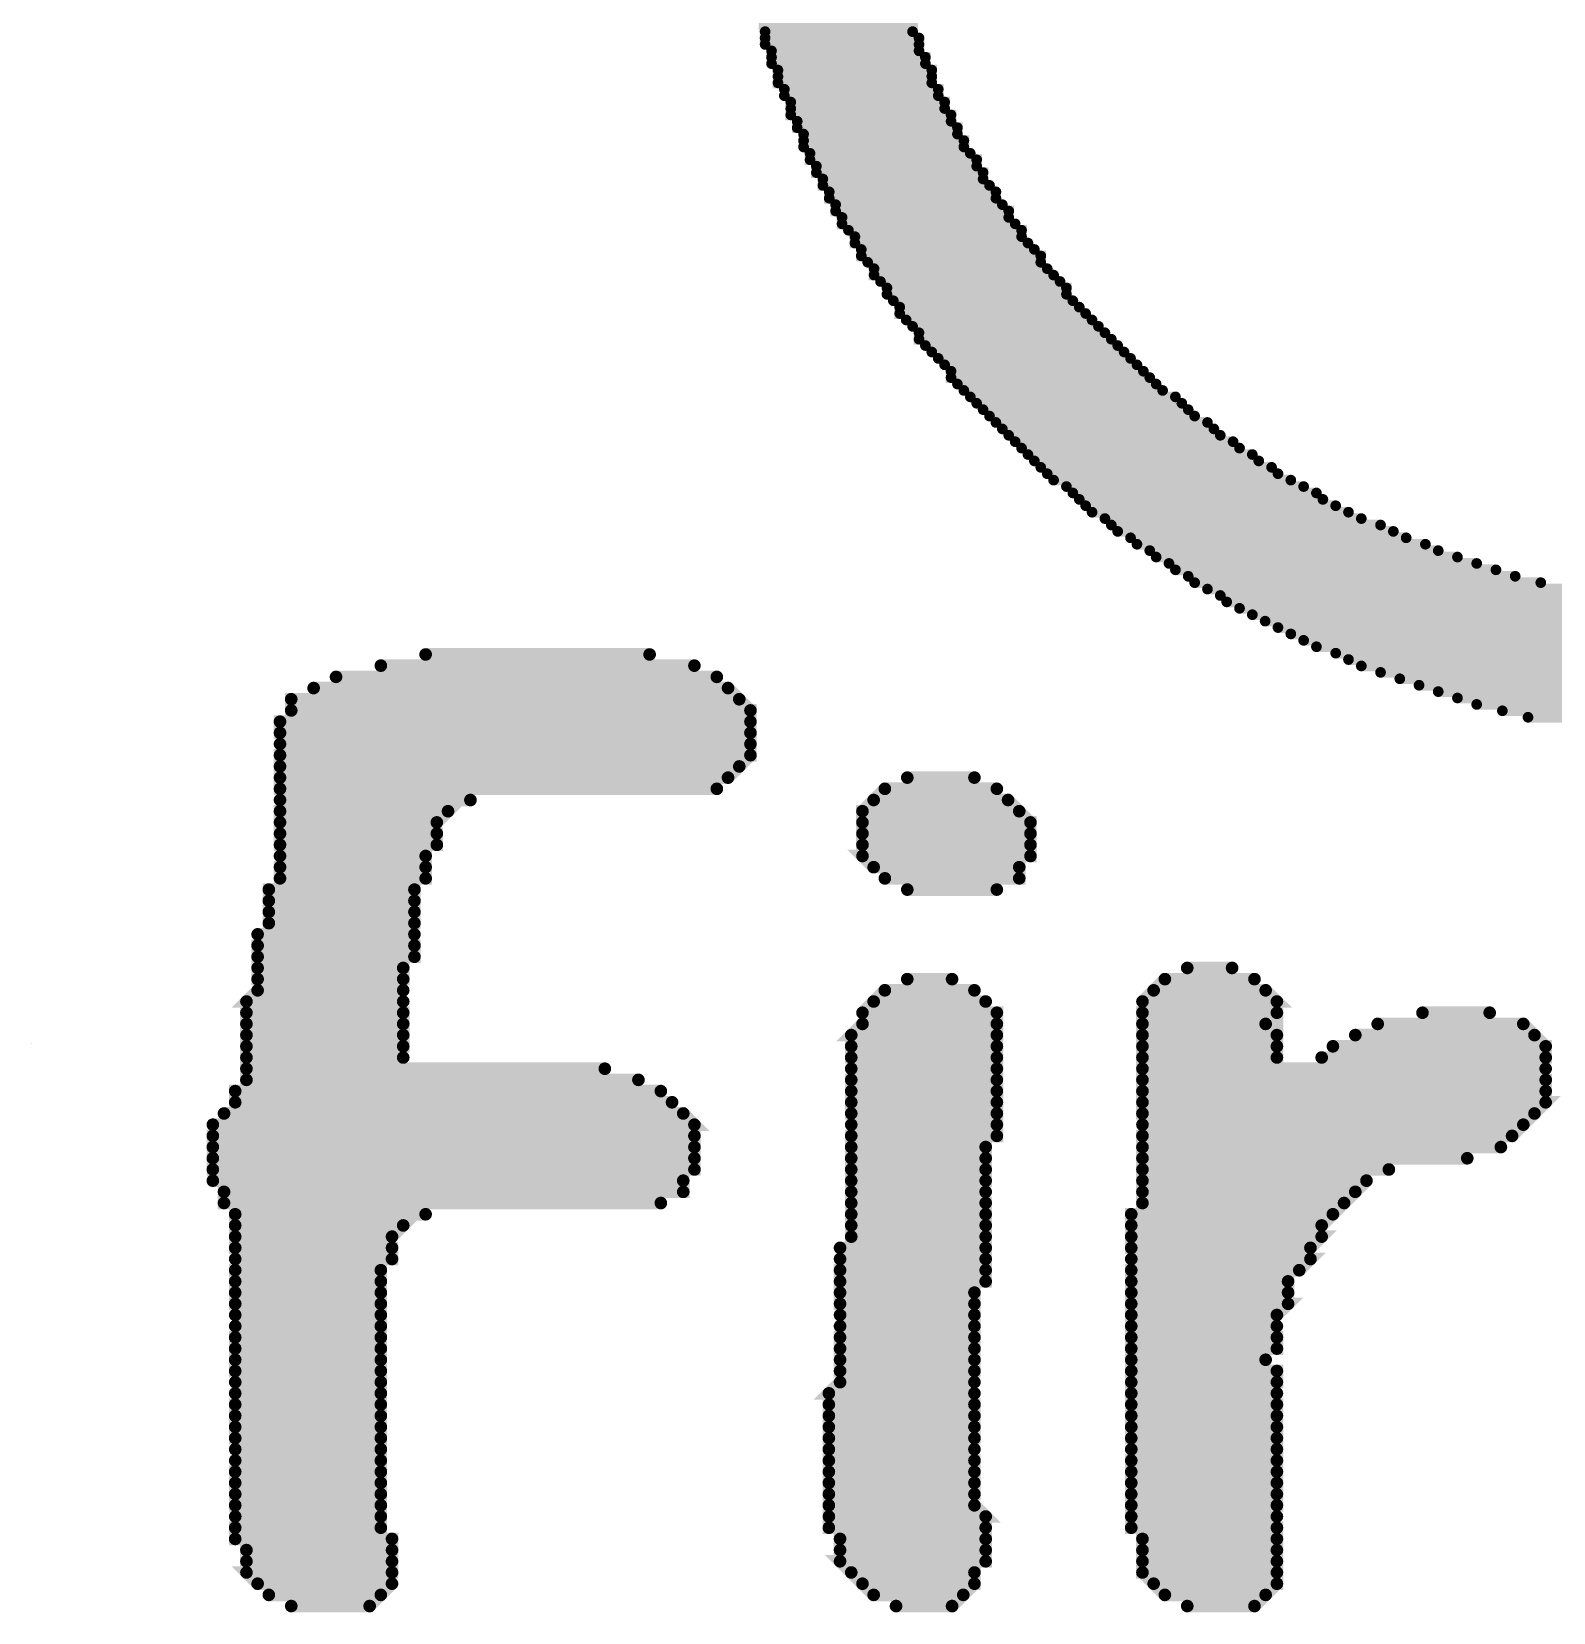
# Model space of a CAD drawing. Extents: x -3 to 111, y -1 to 54.
# Drawn here: x 74.429 to 78.047, y 8.837 to 12.597 of the extents above; entities that cross this region are included whole.
import ezdxf

# ---------------------------------------------------------------- set-up
doc = ezdxf.new("R2010")
doc.units = 0
for name, color, linetype in [('PART_TOP_2DLINE_126', 254, 'CONTINUOUS'), ('TAG_00', 254, 'CONTINUOUS'), ('TAG_01', 254, 'CONTINUOUS')]:
    doc.layers.add(name, color=color, linetype=linetype)

# ---------------------------------------------------------------- blocks, each defined once
blk = doc.blocks.new('SMOOTH_0$0254')
at = {"const_width": 0.0127}
blk.add_lwpolyline([(-0.00635, 0, 1), (0.00635, 0, 1)], format="xyb", close=True, dxfattribs=at)
blk = doc.blocks.new('SMOOTH_0$03')
at = {"const_width": 0.015}
blk.add_lwpolyline([(-0.0075, 0, 1), (0.0075, 0, 1)], format="xyb", close=True, dxfattribs=at)
blk = doc.blocks.new('PART_BODY_TOP_176')
at = {"layer": 'PART_TOP_2DLINE_126'}
for points, const_width in [([(1.7286, 2.4225), (2.0943, 2.4225), (2.0943, 2.4072), (1.7438, 2.4072), (1.7438, 2.392), (2.1096, 2.392)], 0.0254), ([(1.7438, 2.3767), (2.1096, 2.3767), (2.1096, 2.3615), (1.759, 2.3615), (1.759, 2.3463), (2.1248, 2.3463), (2.1248, 2.331), (1.759, 2.331)], 0.0254), ([(1.7743, 2.3158), (2.14, 2.3158), (2.14, 2.3005), (1.7743, 2.3005), (1.7743, 2.2853), (2.14, 2.2853)], 0.0254), ([(1.7895, 2.2701), (2.1553, 2.2701), (2.1553, 2.2548), (1.7895, 2.2548)], 0.0254), ([(1.8048, 2.2396), (2.1705, 2.2396), (2.1705, 2.2243), (1.8048, 2.2243), (1.8048, 2.2091), (2.1858, 2.2091), (2.1858, 2.1939), (1.82, 2.1939), (1.82, 2.1786), (2.201, 2.1786), (2.201, 2.1634), (1.8352, 2.1634), (1.8352, 2.1481), (2.2162, 2.1481), (2.2162, 2.1329), (1.8352, 2.1329)], 0.0254), ([(2.2315, 2.1177), (1.8505, 2.1177), (1.8505, 2.1024), (2.2467, 2.1024), (2.2467, 2.0872), (1.8657, 2.0872), (1.8657, 2.0719), (2.262, 2.0719), (2.262, 2.0567), (1.881, 2.0567), (1.881, 2.0415), (2.2772, 2.0415)], 0.0254), ([(2.2924, 2.0262), (1.8962, 2.0262), (1.8962, 2.011), (2.2924, 2.011)], 0.0254), ([(2.3077, 1.9957), (1.9114, 1.9957), (1.9114, 1.9805), (2.3229, 1.9805), (2.3229, 1.9653), (1.9267, 1.9653), (1.9267, 1.95), (2.3382, 1.95)], 0.0254), ([(1.9419, 1.9348), (2.3534, 1.9348), (2.3534, 1.9195), (1.9572, 1.9195), (1.9572, 1.9043), (2.3686, 1.9043)], 0.0254), ([(2.3839, 1.8891), (1.9724, 1.8891), (1.9724, 1.8738), (2.3991, 1.8738), (2.3991, 1.8586), (1.9876, 1.8586)], 0.0254), ([(2.4144, 1.8433), (2.0029, 1.8433), (2.0029, 1.8281), (2.4296, 1.8281)], 0.0254), ([(2.0181, 1.8129), (2.4448, 1.8129)], 0.0254), ([(2.0334, 1.7976), (2.4601, 1.7976), (2.4601, 1.7824), (2.0334, 1.7824)], 0.0254), ([(2.0486, 1.7671), (2.4753, 1.7671)], 0.0254), ([(2.4906, 1.7519), (2.0638, 1.7519), (2.0638, 1.7367), (2.5058, 1.7367)], 0.0254), ([(2.0791, 1.7214), (2.521, 1.7214)], 0.0254), ([(2.0943, 1.7062), (2.5363, 1.7062)], 0.0254), ([(2.5515, 1.6909), (2.1096, 1.6909), (2.1096, 1.6757), (2.5668, 1.6757)], 0.0254), ([(2.1248, 1.6605), (2.582, 1.6605)], 0.0254), ([(2.14, 1.6452), (2.5972, 1.6452)], 0.0254), ([(2.1553, 1.63), (2.6125, 1.63)], 0.0254), ([(2.1705, 1.6147), (2.6277, 1.6147)], 0.0254), ([(2.643, 1.5995), (2.1858, 1.5995), (2.1858, 1.5843), (2.6582, 1.5843)], 0.0254), ([(2.201, 1.569), (2.6734, 1.569)], 0.0254), ([(2.2162, 1.5538), (2.6887, 1.5538)], 0.0254), ([(2.2315, 1.5385), (2.7192, 1.5385)], 0.0254), ([(2.2467, 1.5233), (2.7344, 1.5233)], 0.0254), ([(2.262, 1.5081), (2.7496, 1.5081)], 0.0254), ([(2.2772, 1.4928), (2.7649, 1.4928)], 0.0254), ([(2.2924, 1.4776), (2.7954, 1.4776)], 0.0254), ([(2.3077, 1.4623), (2.8106, 1.4623)], 0.0254), ([(2.3229, 1.4471), (2.8258, 1.4471)], 0.0254), ([(2.3382, 1.4319), (2.8563, 1.4319)], 0.0254), ([(2.3534, 1.4166), (2.8716, 1.4166)], 0.0254), ([(2.3686, 1.4014), (2.902, 1.4014)], 0.0254), ([(2.3839, 1.3861), (2.9173, 1.3861)], 0.0254), ([(2.3991, 1.3709), (2.9478, 1.3709)], 0.0254), ([(2.4144, 1.3557), (2.963, 1.3557)], 0.0254), ([(2.4296, 1.3404), (2.9935, 1.3404)], 0.0254), ([(2.4601, 1.3252), (3.024, 1.3252)], 0.0254), ([(2.4753, 1.3099), (3.0544, 1.3099)], 0.0254), ([(2.4906, 1.2947), (3.0697, 1.2947)], 0.0254), ([(2.5058, 1.2795), (3.1002, 1.2795)], 0.0254), ([(2.521, 1.2642), (3.1306, 1.2642)], 0.0254), ([(2.5515, 1.249), (3.1611, 1.249)], 0.0254), ([(2.5668, 1.2337), (3.2068, 1.2337)], 0.0254), ([(2.582, 1.2185), (3.2373, 1.2185)], 0.0254), ([(2.6125, 1.2033), (3.2678, 1.2033)], 0.0254), ([(2.6277, 1.188), (3.3135, 1.188)], 0.0254), ([(2.6582, 1.1728), (3.344, 1.1728)], 0.0254), ([(2.6734, 1.1575), (3.3897, 1.1575)], 0.0254), ([(2.7039, 1.1423), (3.4354, 1.1423)], 0.0254), ([(2.7192, 1.1271), (3.4812, 1.1271)], 0.0254), ([(2.7496, 1.1118), (3.5269, 1.1118)], 0.0254), ([(2.7649, 1.0966), (3.5878, 1.0966)], 0.0254), ([(2.7954, 1.0813), (3.6488, 1.0813)], 0.0254), ([(2.8258, 1.0661), (3.7098, 1.0661)], 0.0254), ([(2.8411, 1.0509), (3.786, 1.0509)], 0.0254), ([(2.8716, 1.0356), (3.8774, 1.0356)], 0.0254), ([(2.902, 1.0204), (3.9841, 1.0204)], 0.0254), ([(2.9325, 1.0051), (4.1365, 1.0051)], 0.0254), ([(2.963, 0.9899), (5.4776, 0.9899)], 0.0254), ([(2.9935, 0.9747), (5.4319, 0.9747)], 0.0254), ([(0.9367, 0.9258), (1.4692, 0.9258)], 0.03), ([(3.024, 0.9594), (5.4014, 0.9594)], 0.0254), ([(3.0544, 0.9442), (5.3709, 0.9442)], 0.0254), ([(3.1002, 0.9289), (5.3404, 0.9289)], 0.0254), ([(0.8302, 0.8992), (1.5757, 0.8992)], 0.03), ([(3.1306, 0.9137), (5.2947, 0.9137)], 0.0254), ([(3.1611, 0.8985), (5.2642, 0.8985)], 0.0254), ([(0.7237, 0.8725), (1.629, 0.8725)], 0.03), ([(3.2068, 0.8832), (5.2185, 0.8832)], 0.0254), ([(3.2526, 0.868), (5.188, 0.868)], 0.0254), ([(3.2983, 0.8527), (5.1423, 0.8527)], 0.0254), ([(1.629, 0.6063), (0.5905, 0.6063), (0.5905, 0.6329), (1.6556, 0.6329), (1.6823, 0.6595), (0.5905, 0.6595), (0.5905, 0.6862), (1.7089, 0.6862), (1.7089, 0.7394), (0.5905, 0.7394), (0.5905, 0.766), (1.7089, 0.766), (1.7089, 0.7927), (0.6172, 0.7927), (0.6172, 0.8193), (1.6823, 0.8193), (1.6556, 0.8459), (0.6704, 0.8459)], 0.03), ([(3.344, 0.8375), (5.0966, 0.8375)], 0.0254), ([(3.3897, 0.8223), (5.0509, 0.8223)], 0.0254), ([(3.4354, 0.807), (4.9899, 0.807)], 0.0254), ([(3.4964, 0.7918), (4.929, 0.7918)], 0.0254), ([(3.5574, 0.7765), (4.868, 0.7765)], 0.0254), ([(0.5905, 0.7128), (1.7089, 0.7128)], 0.03), ([(2.0817, 0.6329), (2.2414, 0.6329)], 0.03), ([(2.0284, 0.3933), (2.3479, 0.3933), (2.3479, 0.4199), (2.0018, 0.4199), (1.9752, 0.4465), (2.3746, 0.4465), (2.3746, 0.4731), (1.9752, 0.4731), (1.9752, 0.4998), (2.3746, 0.4998), (2.3746, 0.5264), (1.9752, 0.5264), (1.9752, 0.553), (2.3479, 0.553), (2.3213, 0.5796), (2.0018, 0.5796), (2.0284, 0.6063), (2.2947, 0.6063)], 0.03), ([(0.5905, 0.5796), (1.0432, 0.5796)], 0.03), ([(0.9367, 0.4199), (0.5905, 0.4199), (0.5905, 0.3933), (0.9367, 0.3933), (0.9367, 0.4465), (0.5905, 0.4465)], 0.03), ([(2.0817, 0.3666), (2.2947, 0.3666)], 0.03), ([(0.5373, 0.2601), (0.9101, 0.2601)], 0.03), ([(2.7473, 0.1802), (2.8539, 0.1802)], 0.03), ([(2.0817, 0.1536), (2.1882, 0.1536)], 0.03), ([(2.6408, 0.1004), (2.9604, 0.1004), (2.9337, 0.127), (2.6675, 0.127), (2.6941, 0.1536), (2.9071, 0.1536)], 0.03), ([(0.8834, 0.1004), (0.5107, 0.1004), (0.5373, 0.127), (0.8834, 0.127)], 0.03), ([(2.2681, 0.1004), (2.0018, 0.1004), (2.0284, 0.127), (2.2414, 0.127)], 0.03), ([(1.9485, -0.0594), (2.2947, -0.0594), (2.2947, -0.0328), (1.9485, -0.0328), (1.9485, -0.0062), (2.2947, -0.0062), (2.2947, 0.0205), (1.9485, 0.0205), (1.9752, 0.0471), (2.2947, 0.0471), (2.2947, 0.0737), (1.9752, 0.0737)], 0.03), ([(3.5994, -0.0594), (2.6408, -0.0594), (2.6408, -0.0328), (2.9604, -0.0328), (2.9604, -0.0062), (2.6408, -0.0062), (2.6408, 0.0205), (2.9604, 0.0205), (2.9604, 0.0737), (2.6408, 0.0737), (2.6408, 0.0471), (2.9337, 0.0471)], 0.03), ([(3.3065, 0.0737), (3.4663, 0.0737)], 0.03), ([(3.1468, 0.0205), (3.5728, 0.0205), (3.5462, 0.0471), (3.2, 0.0471)], 0.03), ([(3.0669, -0.0328), (3.5994, -0.0328), (3.5994, -0.0062), (3.0935, -0.0062)], 0.03), ([(1.4426, -0.086), (0.5107, -0.086), (0.5107, -0.0328), (0.8834, -0.0328)], 0.03), ([(0.5107, -0.0594), (1.3627, -0.0594)], 0.03), ([(2.2681, -0.3523), (1.9485, -0.3523), (1.9485, -0.3257), (2.2681, -0.3257), (2.2681, -0.2991), (1.9485, -0.2991), (1.9485, -0.2724), (2.2681, -0.2724), (2.2681, -0.2458), (1.9485, -0.2458), (1.9485, -0.2192), (2.2947, -0.2192), (2.2947, -0.1659), (1.9485, -0.1659), (1.9485, -0.1127), (2.2947, -0.1127), (2.2947, -0.086), (1.9485, -0.086), (1.9485, -0.1393), (2.2947, -0.1393), (2.2947, -0.1926), (1.9485, -0.1926)], 0.03), ([(1.5225, -0.1393), (0.484, -0.1393), (0.484, -0.1127), (1.4959, -0.1127)], 0.03), ([(0.4308, -0.1926), (1.5757, -0.1926), (1.5491, -0.1659), (0.4574, -0.1659)], 0.03), ([(3.4929, -0.2458), (2.6408, -0.2458), (2.6408, -0.2192), (3.5195, -0.2192), (3.5462, -0.1926), (2.6408, -0.1926)], 0.03), ([(3.2266, -0.2991), (2.6408, -0.2991), (2.6408, -0.2724), (3.413, -0.2724)], 0.03), ([(1.4959, -0.3789), (0.4574, -0.3789), (0.4574, -0.3523), (1.5491, -0.3523), (1.5491, -0.3257), (0.4308, -0.3257)], 0.03), ([(3.1734, -0.3257), (2.6408, -0.3257), (2.6408, -0.3789), (3.1201, -0.3789), (3.1468, -0.3523), (2.6408, -0.3523)], 0.03), ([(0.484, -0.5121), (0.8568, -0.5121), (0.8568, -0.4855), (0.484, -0.4855), (0.484, -0.4588), (0.8568, -0.4588), (0.8834, -0.4322), (0.484, -0.4322), (0.484, -0.4056), (0.9367, -0.4056)], 0.03), ([(1.9219, -0.5121), (2.2681, -0.5121), (2.2681, -0.4855), (1.9219, -0.4855)], 0.03), ([(2.9604, -0.6718), (2.6142, -0.6718), (2.6142, -0.6452), (2.9604, -0.6452), (2.987, -0.6186), (2.6142, -0.6186), (2.6142, -0.592), (2.987, -0.592), (2.987, -0.5653), (2.6142, -0.5653), (2.6142, -0.5387), (3.0136, -0.5387), (3.0402, -0.5121), (2.6142, -0.5121)], 0.03), ([(0.484, -0.6718), (0.8302, -0.6718), (0.8302, -0.6452), (0.484, -0.6452)], 0.03), ([(1.9219, -0.6718), (2.2414, -0.6718), (2.2414, -0.6452), (1.9219, -0.6452)], 0.03), ([(2.9604, -0.8316), (2.6142, -0.8316), (2.6142, -0.805), (2.9604, -0.805), (2.9604, -0.7784), (2.6142, -0.7784), (2.6142, -0.7251), (2.9604, -0.7251), (2.9604, -0.6985), (2.6142, -0.6985), (2.6142, -0.7517), (2.9337, -0.7517)], 0.03), ([(0.484, -0.8316), (0.8302, -0.8316), (0.8302, -0.805), (0.484, -0.805)], 0.03), ([(2.2414, -0.8316), (1.8953, -0.8316), (1.9219, -0.805), (2.2414, -0.805)], 0.03), ([(0.484, -0.9914), (0.8302, -0.9914), (0.8302, -0.9647), (0.484, -0.9647)], 0.03), ([(2.055, -1.3375), (2.1882, -1.3375), (2.2148, -1.3109), (2.0018, -1.3109), (1.9752, -1.2843), (2.2414, -1.2843), (2.2414, -1.2576), (1.9485, -1.2576), (1.9219, -1.231), (2.2681, -1.231), (2.2681, -1.2044), (1.9219, -1.2044), (1.9219, -1.1778), (2.2681, -1.1778), (2.2681, -1.1511), (1.8953, -1.1511), (1.8953, -1.0979), (2.2414, -1.0979), (2.2681, -1.1245), (1.8953, -1.1245), (1.8953, -1.0713), (2.2414, -1.0713), (2.2414, -1.018), (1.8953, -1.018), (1.8953, -1.0446), (2.2414, -1.0446), (2.2414, -0.9914), (1.8953, -0.9914), (1.8953, -0.9647), (2.2414, -0.9647)], 0.03), ([(2.7473, -1.3375), (2.9071, -1.3375), (2.9337, -1.3109), (2.6941, -1.3109), (2.6675, -1.2843), (2.9604, -1.2843), (2.9604, -1.2576), (2.6408, -1.2576), (2.6408, -1.231), (2.9604, -1.231), (2.9604, -1.2044), (2.6408, -1.2044), (2.6408, -1.1778), (2.9604, -1.1778), (2.9604, -1.1511), (2.6142, -1.1511), (2.6142, -1.0979), (2.9604, -1.0979), (2.9604, -1.0713), (2.6142, -1.0713), (2.6142, -1.018), (2.9604, -1.018), (2.9604, -1.0446), (2.6142, -1.0446), (2.6142, -0.9914), (2.9604, -0.9914), (2.9604, -0.9647), (2.6142, -0.9647)], 0.03), ([(0.8568, -1.2843), (0.5373, -1.2843), (0.5107, -1.2576), (0.8568, -1.2576), (0.8568, -1.231), (0.5107, -1.231), (0.5107, -1.2044), (0.8568, -1.2044), (0.8568, -1.1778), (0.484, -1.1778), (0.484, -1.1511), (0.8302, -1.1511), (0.8302, -1.0979), (0.484, -1.0979), (0.484, -1.0446), (0.8302, -1.0446), (0.8302, -1.018), (0.484, -1.018), (0.484, -1.0713), (0.8302, -1.0713), (0.8302, -1.1245), (0.484, -1.1245)], 0.03), ([(2.6142, -1.1245), (2.9604, -1.1245)], 0.03), ([(0.6172, -1.3375), (0.8036, -1.3375), (0.8302, -1.3109), (0.5639, -1.3109)], 0.03)]:
    blk.add_lwpolyline(points, dxfattribs=dict(at, const_width=const_width))
at = {"layer": 'PART_TOP_2DLINE_126', "const_width": 0.03}
for points in [[(0.5905, 0.4731), (0.9633, 0.4731), (0.9633, 0.4998), (0.5905, 0.4998), (0.5905, 0.553), (0.9899, 0.553), (0.9633, 0.5264), (0.5905, 0.5264)], [(0.5639, 0.2867), (0.9101, 0.2867), (0.9101, 0.3134), (0.5639, 0.3134), (0.5639, 0.3666), (0.9101, 0.3666), (0.9101, 0.34), (0.5639, 0.34)], [(0.5373, 0.1536), (0.8834, 0.1536), (0.8834, 0.1802), (0.5373, 0.1802), (0.5373, 0.2335), (0.9101, 0.2335), (0.9101, 0.2069), (0.5373, 0.2069)], [(0.5107, -0.0062), (0.8834, -0.0062), (0.8834, 0.0471), (0.5107, 0.0471), (0.5107, 0.0737), (0.8834, 0.0737), (0.8834, 0.0205), (0.5107, 0.0205)], [(2.6408, -0.1659), (3.5728, -0.1659), (3.5994, -0.1393), (2.6408, -0.1393), (2.6408, -0.086), (3.5994, -0.086), (3.5994, -0.1127), (2.6408, -0.1127)], [(0.4308, -0.2991), (1.5757, -0.2991), (1.5757, -0.2724), (0.4308, -0.2724), (0.4308, -0.2192), (1.5757, -0.2192), (1.5757, -0.2458), (0.4308, -0.2458)], [(1.9485, -0.4588), (2.2681, -0.4588), (2.2681, -0.4322), (1.9485, -0.4322), (1.9485, -0.3789), (2.2681, -0.3789), (2.2681, -0.4056), (1.9485, -0.4056)], [(2.6142, -0.4855), (3.0402, -0.4855), (3.0669, -0.4588), (2.6142, -0.4588), (2.6142, -0.4056), (3.0935, -0.4056), (3.0669, -0.4322), (2.6142, -0.4322)], [(0.484, -0.6186), (0.8302, -0.6186), (0.8302, -0.592), (0.484, -0.592), (0.484, -0.5387), (0.8302, -0.5387), (0.8302, -0.5653), (0.484, -0.5653)], [(1.9219, -0.6186), (2.2414, -0.6186), (2.2414, -0.592), (1.9219, -0.592), (1.9219, -0.5387), (2.2681, -0.5387), (2.2681, -0.5653), (1.9219, -0.5653)], [(0.484, -0.7784), (0.8302, -0.7784), (0.8302, -0.7517), (0.484, -0.7517), (0.484, -0.6985), (0.8302, -0.6985), (0.8302, -0.7251), (0.484, -0.7251)], [(1.9219, -0.7784), (2.2414, -0.7784), (2.2414, -0.7517), (1.9219, -0.7517), (1.9219, -0.6985), (2.2414, -0.6985), (2.2414, -0.7251), (1.9219, -0.7251)], [(0.484, -0.9381), (0.8302, -0.9381), (0.8302, -0.9115), (0.484, -0.9115), (0.484, -0.8582), (0.8302, -0.8582), (0.8302, -0.8849), (0.484, -0.8849)], [(1.8953, -0.9381), (2.2414, -0.9381), (2.2414, -0.8849), (1.8953, -0.8849), (1.8953, -0.8582), (2.2414, -0.8582), (2.2414, -0.9115), (1.8953, -0.9115)], [(2.6142, -0.9381), (2.9604, -0.9381), (2.9604, -0.9115), (2.6142, -0.9115), (2.6142, -0.8582), (2.9604, -0.8582), (2.9604, -0.8849), (2.6142, -0.8849)]]:
    blk.add_lwpolyline(points, close=True, dxfattribs=at)
at = {"layer": 'TAG_00'}
blk.add_lwpolyline([(0, 0), (0, 0)], dxfattribs=at)
blk.add_lwpolyline([(0, 0), (0, 0)], dxfattribs=at)
at = {"layer": 'TAG_01'}
blk.add_lwpolyline([(0, 0), (0, 0)], dxfattribs=at)
blk.add_lwpolyline([(0, 0), (0, 0)], dxfattribs=at)
at = {"layer": 'PART_TOP_2DLINE_126'}
for name, p in [('SMOOTH_0$0254', (1.7438, 2.4072)), ('SMOOTH_0$0254', (2.0943, 2.4072)), ('SMOOTH_0$0254', (1.7438, 2.392)), ('SMOOTH_0$0254', (1.7438, 2.3767)), ('SMOOTH_0$0254', (1.759, 2.3615)), ('SMOOTH_0$0254', (2.1096, 2.392)), ('SMOOTH_0$0254', (2.1096, 2.3767)), ('SMOOTH_0$0254', (2.1096, 2.3615)), ('SMOOTH_0$0254', (1.759, 2.3463)), ('SMOOTH_0$0254', (1.759, 2.331)), ('SMOOTH_0$0254', (2.1248, 2.3463)), ('SMOOTH_0$0254', (2.1248, 2.331)), ('SMOOTH_0$0254', (1.7743, 2.3158)), ('SMOOTH_0$0254', (1.7743, 2.3005)), ('SMOOTH_0$0254', (1.7743, 2.2853)), ('SMOOTH_0$0254', (2.14, 2.3158)), ('SMOOTH_0$0254', (2.14, 2.3005)), ('SMOOTH_0$0254', (2.14, 2.2853)), ('SMOOTH_0$0254', (1.7895, 2.2701)), ('SMOOTH_0$0254', (1.7895, 2.2548)), ('SMOOTH_0$0254', (2.1553, 2.2701)), ('SMOOTH_0$0254', (2.1553, 2.2548)), ('SMOOTH_0$0254', (1.8048, 2.2396)), ('SMOOTH_0$0254', (1.8048, 2.2243)), ('SMOOTH_0$0254', (1.8048, 2.2091)), ('SMOOTH_0$0254', (2.1705, 2.2396)), ('SMOOTH_0$0254', (2.1705, 2.2243)), ('SMOOTH_0$0254', (2.1858, 2.2091)), ('SMOOTH_0$0254', (1.82, 2.1939)), ('SMOOTH_0$0254', (1.82, 2.1786)), ('SMOOTH_0$0254', (2.1858, 2.1939)), ('SMOOTH_0$0254', (2.201, 2.1786)), ('SMOOTH_0$0254', (1.8352, 2.1634)), ('SMOOTH_0$0254', (1.8352, 2.1481)), ('SMOOTH_0$0254', (1.8352, 2.1329)), ('SMOOTH_0$0254', (2.201, 2.1634)), ('SMOOTH_0$0254', (2.2162, 2.1481)), ('SMOOTH_0$0254', (2.2162, 2.1329)), ('SMOOTH_0$0254', (1.8505, 2.1177)), ('SMOOTH_0$0254', (1.8505, 2.1024)), ('SMOOTH_0$0254', (2.2315, 2.1177)), ('SMOOTH_0$0254', (2.2467, 2.1024)), ('SMOOTH_0$0254', (1.8657, 2.0872)), ('SMOOTH_0$0254', (1.8657, 2.0719)), ('SMOOTH_0$0254', (1.881, 2.0567)), ('SMOOTH_0$0254', (2.2467, 2.0872)), ('SMOOTH_0$0254', (2.262, 2.0719)), ('SMOOTH_0$0254', (2.262, 2.0567)), ('SMOOTH_0$0254', (1.881, 2.0415)), ('SMOOTH_0$0254', (1.8962, 2.0262)), ('SMOOTH_0$0254', (2.2772, 2.0415)), ('SMOOTH_0$0254', (2.2924, 2.0262)), ('SMOOTH_0$0254', (1.8962, 2.011)), ('SMOOTH_0$0254', (1.9114, 1.9957)), ('SMOOTH_0$0254', (1.9114, 1.9805)), ('SMOOTH_0$0254', (2.2924, 2.011)), ('SMOOTH_0$0254', (2.3077, 1.9957)), ('SMOOTH_0$0254', (2.3229, 1.9805)), ('SMOOTH_0$0254', (1.9267, 1.9653)), ('SMOOTH_0$0254', (1.9267, 1.95)), ('SMOOTH_0$0254', (2.3229, 1.9653)), ('SMOOTH_0$0254', (2.3382, 1.95)), ('SMOOTH_0$0254', (1.9419, 1.9348)), ('SMOOTH_0$0254', (1.9572, 1.9195)), ('SMOOTH_0$0254', (2.3534, 1.9348)), ('SMOOTH_0$0254', (2.3534, 1.9195)), ('SMOOTH_0$0254', (1.9572, 1.9043)), ('SMOOTH_0$0254', (1.9724, 1.8891)), ('SMOOTH_0$0254', (1.9724, 1.8738)), ('SMOOTH_0$0254', (2.3686, 1.9043)), ('SMOOTH_0$0254', (2.3839, 1.8891)), ('SMOOTH_0$0254', (2.3991, 1.8738)), ('SMOOTH_0$0254', (1.9876, 1.8586)), ('SMOOTH_0$0254', (2.0029, 1.8433)), ('SMOOTH_0$0254', (2.3991, 1.8586)), ('SMOOTH_0$0254', (2.4144, 1.8433)), ('SMOOTH_0$0254', (2.0029, 1.8281)), ('SMOOTH_0$0254', (2.0181, 1.8129)), ('SMOOTH_0$0254', (2.0334, 1.7976)), ('SMOOTH_0$0254', (2.4296, 1.8281)), ('SMOOTH_0$0254', (2.4448, 1.8129)), ('SMOOTH_0$0254', (2.4601, 1.7976)), ('SMOOTH_0$0254', (2.0334, 1.7824)), ('SMOOTH_0$0254', (2.0486, 1.7671)), ('SMOOTH_0$0254', (2.4601, 1.7824)), ('SMOOTH_0$0254', (2.4753, 1.7671)), ('SMOOTH_0$0254', (2.0638, 1.7519)), ('SMOOTH_0$0254', (2.0638, 1.7367)), ('SMOOTH_0$0254', (2.0791, 1.7214)), ('SMOOTH_0$0254', (2.4906, 1.7519)), ('SMOOTH_0$0254', (2.5058, 1.7367)), ('SMOOTH_0$0254', (2.521, 1.7214)), ('SMOOTH_0$0254', (2.0943, 1.7062)), ('SMOOTH_0$0254', (2.1096, 1.6909)), ('SMOOTH_0$0254', (2.5363, 1.7062)), ('SMOOTH_0$0254', (2.5515, 1.6909)), ('SMOOTH_0$0254', (2.1096, 1.6757)), ('SMOOTH_0$0254', (2.1248, 1.6605)), ('SMOOTH_0$0254', (2.14, 1.6452)), ('SMOOTH_0$0254', (2.5668, 1.6757)), ('SMOOTH_0$0254', (2.582, 1.6605)), ('SMOOTH_0$0254', (2.5972, 1.6452)), ('SMOOTH_0$0254', (2.1553, 1.63)), ('SMOOTH_0$0254', (2.1705, 1.6147)), ('SMOOTH_0$0254', (2.6125, 1.63)), ('SMOOTH_0$0254', (2.6277, 1.6147)), ('SMOOTH_0$0254', (2.1858, 1.5995)), ('SMOOTH_0$0254', (2.1858, 1.5843)), ('SMOOTH_0$0254', (2.201, 1.569)), ('SMOOTH_0$0254', (2.643, 1.5995)), ('SMOOTH_0$0254', (2.6582, 1.5843)), ('SMOOTH_0$0254', (2.6734, 1.569)), ('SMOOTH_0$0254', (2.2162, 1.5538)), ('SMOOTH_0$0254', (2.2315, 1.5385)), ('SMOOTH_0$0254', (2.6887, 1.5538)), ('SMOOTH_0$0254', (2.7192, 1.5385)), ('SMOOTH_0$0254', (2.2467, 1.5233)), ('SMOOTH_0$0254', (2.262, 1.5081)), ('SMOOTH_0$0254', (2.2772, 1.4928)), ('SMOOTH_0$0254', (2.7344, 1.5233)), ('SMOOTH_0$0254', (2.7496, 1.5081)), ('SMOOTH_0$0254', (2.7649, 1.4928)), ('SMOOTH_0$0254', (2.2924, 1.4776)), ('SMOOTH_0$0254', (2.3077, 1.4623)), ('SMOOTH_0$0254', (2.7954, 1.4776)), ('SMOOTH_0$0254', (2.8106, 1.4623)), ('SMOOTH_0$0254', (2.3229, 1.4471)), ('SMOOTH_0$0254', (2.3382, 1.4319)), ('SMOOTH_0$0254', (2.3534, 1.4166)), ('SMOOTH_0$0254', (2.8258, 1.4471)), ('SMOOTH_0$0254', (2.8563, 1.4319)), ('SMOOTH_0$0254', (2.8716, 1.4166)), ('SMOOTH_0$0254', (2.3686, 1.4014)), ('SMOOTH_0$0254', (2.3839, 1.3861)), ('SMOOTH_0$0254', (2.902, 1.4014)), ('SMOOTH_0$0254', (2.9173, 1.3861)), ('SMOOTH_0$0254', (2.3991, 1.3709)), ('SMOOTH_0$0254', (2.4144, 1.3557)), ('SMOOTH_0$0254', (2.9478, 1.3709)), ('SMOOTH_0$0254', (2.963, 1.3557)), ('SMOOTH_0$0254', (2.4296, 1.3404)), ('SMOOTH_0$0254', (2.4601, 1.3252)), ('SMOOTH_0$0254', (2.4753, 1.3099)), ('SMOOTH_0$0254', (2.9935, 1.3404)), ('SMOOTH_0$0254', (3.024, 1.3252)), ('SMOOTH_0$0254', (3.0544, 1.3099)), ('SMOOTH_0$0254', (2.4906, 1.2947)), ('SMOOTH_0$0254', (2.5058, 1.2795)), ('SMOOTH_0$0254', (3.0697, 1.2947)), ('SMOOTH_0$0254', (3.1002, 1.2795)), ('SMOOTH_0$0254', (2.521, 1.2642)), ('SMOOTH_0$0254', (2.5515, 1.249)), ('SMOOTH_0$0254', (2.5668, 1.2337)), ('SMOOTH_0$0254', (3.1306, 1.2642)), ('SMOOTH_0$0254', (3.1611, 1.249)), ('SMOOTH_0$0254', (3.2068, 1.2337)), ('SMOOTH_0$0254', (2.582, 1.2185)), ('SMOOTH_0$0254', (2.6125, 1.2033)), ('SMOOTH_0$0254', (3.2373, 1.2185)), ('SMOOTH_0$0254', (3.2678, 1.2033)), ('SMOOTH_0$0254', (2.6277, 1.188)), ('SMOOTH_0$0254', (2.6582, 1.1728)), ('SMOOTH_0$0254', (2.6734, 1.1575)), ('SMOOTH_0$0254', (3.3135, 1.188)), ('SMOOTH_0$0254', (3.344, 1.1728)), ('SMOOTH_0$0254', (3.3897, 1.1575)), ('SMOOTH_0$0254', (2.7039, 1.1423)), ('SMOOTH_0$0254', (2.7192, 1.1271)), ('SMOOTH_0$0254', (3.4354, 1.1423)), ('SMOOTH_0$0254', (3.4812, 1.1271)), ('SMOOTH_0$0254', (2.7496, 1.1118)), ('SMOOTH_0$0254', (2.7649, 1.0966)), ('SMOOTH_0$0254', (2.7954, 1.0813)), ('SMOOTH_0$0254', (3.5269, 1.1118)), ('SMOOTH_0$0254', (3.5878, 1.0966)), ('SMOOTH_0$0254', (2.8258, 1.0661)), ('SMOOTH_0$0254', (2.8411, 1.0509)), ('SMOOTH_0$0254', (2.8716, 1.0356)), ('SMOOTH_0$0254', (2.902, 1.0204)), ('SMOOTH_0$0254', (2.9325, 1.0051)), ('SMOOTH_0$0254', (2.963, 0.9899)), ('SMOOTH_0$0254', (2.9935, 0.9747)), ('SMOOTH_0$03', (0.9367, 0.9258)), ('SMOOTH_0$03', (1.4692, 0.9258)), ('SMOOTH_0$0254', (3.024, 0.9594)), ('SMOOTH_0$0254', (3.0544, 0.9442)), ('SMOOTH_0$0254', (3.1002, 0.9289)), ('SMOOTH_0$03', (0.8302, 0.8992)), ('SMOOTH_0$03', (1.5757, 0.8992)), ('SMOOTH_0$0254', (3.1306, 0.9137)), ('SMOOTH_0$0254', (3.1611, 0.8985)), ('SMOOTH_0$03', (0.7237, 0.8725)), ('SMOOTH_0$03', (1.629, 0.8725)), ('SMOOTH_0$0254', (3.2068, 0.8832)), ('SMOOTH_0$0254', (3.2526, 0.868)), ('SMOOTH_0$0254', (3.2983, 0.8527)), ('SMOOTH_0$03', (0.6172, 0.8193)), ('SMOOTH_0$03', (0.6704, 0.8459)), ('SMOOTH_0$03', (1.6556, 0.8459)), ('SMOOTH_0$03', (1.6823, 0.8193)), ('SMOOTH_0$0254', (3.344, 0.8375)), ('SMOOTH_0$0254', (3.3897, 0.8223)), ('SMOOTH_0$03', (0.6172, 0.7927)), ('SMOOTH_0$03', (1.7089, 0.7927)), ('SMOOTH_0$0254', (3.4354, 0.807)), ('SMOOTH_0$0254', (3.4964, 0.7918)), ('SMOOTH_0$03', (0.5905, 0.766)), ('SMOOTH_0$03', (0.5905, 0.7394)), ('SMOOTH_0$03', (1.7089, 0.766)), ('SMOOTH_0$03', (1.7089, 0.7394)), ('SMOOTH_0$0254', (3.5574, 0.7765)), ('SMOOTH_0$03', (0.5905, 0.7128)), ('SMOOTH_0$03', (1.7089, 0.7128)), ('SMOOTH_0$03', (0.5905, 0.6862)), ('SMOOTH_0$03', (1.7089, 0.6862)), ('SMOOTH_0$03', (0.5905, 0.6595)), ('SMOOTH_0$03', (0.5905, 0.6329)), ('SMOOTH_0$03', (1.6556, 0.6329)), ('SMOOTH_0$03', (1.6823, 0.6595)), ('SMOOTH_0$03', (2.0817, 0.6329)), ('SMOOTH_0$03', (2.2414, 0.6329)), ('SMOOTH_0$03', (0.5905, 0.6063)), ('SMOOTH_0$03', (1.629, 0.6063)), ('SMOOTH_0$03', (2.0284, 0.6063)), ('SMOOTH_0$03', (2.2947, 0.6063)), ('SMOOTH_0$03', (0.5905, 0.5796)), ('SMOOTH_0$03', (0.5905, 0.553)), ('SMOOTH_0$03', (0.9899, 0.553)), ('SMOOTH_0$03', (1.0432, 0.5796)), ('SMOOTH_0$03', (1.9752, 0.553)), ('SMOOTH_0$03', (2.0018, 0.5796)), ('SMOOTH_0$03', (2.3213, 0.5796)), ('SMOOTH_0$03', (2.3479, 0.553)), ('SMOOTH_0$03', (0.5905, 0.5264)), ('SMOOTH_0$03', (0.9633, 0.5264)), ('SMOOTH_0$03', (1.9752, 0.5264)), ('SMOOTH_0$03', (2.3746, 0.5264)), ('SMOOTH_0$03', (0.5905, 0.4998)), ('SMOOTH_0$03', (0.9633, 0.4998)), ('SMOOTH_0$03', (1.9752, 0.4998)), ('SMOOTH_0$03', (2.3746, 0.4998)), ('SMOOTH_0$03', (0.5905, 0.4731)), ('SMOOTH_0$03', (0.5905, 0.4465)), ('SMOOTH_0$03', (0.9367, 0.4465)), ('SMOOTH_0$03', (0.9633, 0.4731)), ('SMOOTH_0$03', (1.9752, 0.4731)), ('SMOOTH_0$03', (1.9752, 0.4465)), ('SMOOTH_0$03', (2.3746, 0.4731)), ('SMOOTH_0$03', (2.3746, 0.4465)), ('SMOOTH_0$03', (0.5905, 0.4199)), ('SMOOTH_0$03', (0.9367, 0.4199)), ('SMOOTH_0$03', (2.0018, 0.4199)), ('SMOOTH_0$03', (2.3479, 0.4199)), ('SMOOTH_0$03', (0.5639, 0.3666)), ('SMOOTH_0$03', (0.5905, 0.3933)), ('SMOOTH_0$03', (0.9101, 0.3666)), ('SMOOTH_0$03', (0.9367, 0.3933)), ('SMOOTH_0$03', (2.0284, 0.3933)), ('SMOOTH_0$03', (2.0817, 0.3666)), ('SMOOTH_0$03', (2.2947, 0.3666)), ('SMOOTH_0$03', (2.3479, 0.3933)), ('SMOOTH_0$03', (0.5639, 0.34)), ('SMOOTH_0$03', (0.9101, 0.34)), ('SMOOTH_0$03', (0.5639, 0.3134)), ('SMOOTH_0$03', (0.5639, 0.2867)), ('SMOOTH_0$03', (0.9101, 0.3134)), ('SMOOTH_0$03', (0.9101, 0.2867)), ('SMOOTH_0$03', (0.5373, 0.2601)), ('SMOOTH_0$03', (0.9101, 0.2601)), ('SMOOTH_0$03', (0.5373, 0.2335)), ('SMOOTH_0$03', (0.9101, 0.2335)), ('SMOOTH_0$03', (0.5373, 0.2069)), ('SMOOTH_0$03', (0.5373, 0.1802)), ('SMOOTH_0$03', (0.8834, 0.1802)), ('SMOOTH_0$03', (0.9101, 0.2069)), ('SMOOTH_0$03', (2.7473, 0.1802)), ('SMOOTH_0$03', (2.8539, 0.1802)), ('SMOOTH_0$03', (0.5373, 0.1536)), ('SMOOTH_0$03', (0.8834, 0.1536)), ('SMOOTH_0$03', (2.0817, 0.1536)), ('SMOOTH_0$03', (2.1882, 0.1536)), ('SMOOTH_0$03', (2.6941, 0.1536)), ('SMOOTH_0$03', (2.9071, 0.1536)), ('SMOOTH_0$03', (0.5107, 0.1004)), ('SMOOTH_0$03', (0.5373, 0.127)), ('SMOOTH_0$03', (0.8834, 0.127)), ('SMOOTH_0$03', (0.8834, 0.1004)), ('SMOOTH_0$03', (2.0018, 0.1004)), ('SMOOTH_0$03', (2.0284, 0.127)), ('SMOOTH_0$03', (2.2414, 0.127)), ('SMOOTH_0$03', (2.2681, 0.1004)), ('SMOOTH_0$03', (2.6408, 0.1004)), ('SMOOTH_0$03', (2.6675, 0.127)), ('SMOOTH_0$03', (2.9337, 0.127)), ('SMOOTH_0$03', (2.9604, 0.1004)), ('SMOOTH_0$03', (0.5107, 0.0737)), ('SMOOTH_0$03', (0.8834, 0.0737)), ('SMOOTH_0$03', (1.9752, 0.0737)), ('SMOOTH_0$03', (2.2947, 0.0737)), ('SMOOTH_0$03', (2.6408, 0.0737)), ('SMOOTH_0$03', (2.9604, 0.0737)), ('SMOOTH_0$03', (3.3065, 0.0737)), ('SMOOTH_0$03', (3.4663, 0.0737)), ('SMOOTH_0$03', (0.5107, 0.0471)), ('SMOOTH_0$03', (0.8834, 0.0471)), ('SMOOTH_0$03', (1.9752, 0.0471)), ('SMOOTH_0$03', (2.2947, 0.0471)), ('SMOOTH_0$03', (2.6408, 0.0471)), ('SMOOTH_0$03', (2.9337, 0.0471)), ('SMOOTH_0$03', (3.2, 0.0471)), ('SMOOTH_0$03', (3.5462, 0.0471)), ('SMOOTH_0$03', (0.5107, 0.0205)), ('SMOOTH_0$03', (0.5107, -0.0062)), ('SMOOTH_0$03', (0.8834, 0.0205)), ('SMOOTH_0$03', (0.8834, -0.0062)), ('SMOOTH_0$03', (1.9485, 0.0205)), ('SMOOTH_0$03', (1.9485, -0.0062)), ('SMOOTH_0$03', (2.2947, 0.0205)), ('SMOOTH_0$03', (2.2947, -0.0062)), ('SMOOTH_0$03', (2.6408, 0.0205)), ('SMOOTH_0$03', (2.6408, -0.0062)), ('SMOOTH_0$03', (2.9604, 0.0205)), ('SMOOTH_0$03', (2.9604, -0.0062)), ('SMOOTH_0$03', (3.0935, -0.0062)), ('SMOOTH_0$03', (3.1468, 0.0205)), ('SMOOTH_0$03', (3.5728, 0.0205)), ('SMOOTH_0$03', (3.5994, -0.0062)), ('SMOOTH_0$03', (0.5107, -0.0328)), ('SMOOTH_0$03', (0.8834, -0.0328)), ('SMOOTH_0$03', (1.9485, -0.0328)), ('SMOOTH_0$03', (2.2947, -0.0328)), ('SMOOTH_0$03', (2.6408, -0.0328)), ('SMOOTH_0$03', (2.9604, -0.0328)), ('SMOOTH_0$03', (3.0669, -0.0328)), ('SMOOTH_0$03', (3.5994, -0.0328)), ('SMOOTH_0$03', (0.5107, -0.0594)), ('SMOOTH_0$03', (0.5107, -0.086)), ('SMOOTH_0$03', (1.3627, -0.0594)), ('SMOOTH_0$03', (1.4426, -0.086)), ('SMOOTH_0$03', (1.9485, -0.0594)), ('SMOOTH_0$03', (1.9485, -0.086)), ('SMOOTH_0$03', (2.2947, -0.0594)), ('SMOOTH_0$03', (2.2947, -0.086)), ('SMOOTH_0$03', (2.6408, -0.0594)), ('SMOOTH_0$03', (2.6408, -0.086)), ('SMOOTH_0$03', (3.5994, -0.0594)), ('SMOOTH_0$03', (3.5994, -0.086)), ('SMOOTH_0$03', (0.484, -0.1127)), ('SMOOTH_0$03', (1.4959, -0.1127)), ('SMOOTH_0$03', (1.9485, -0.1127)), ('SMOOTH_0$03', (2.2947, -0.1127)), ('SMOOTH_0$03', (2.6408, -0.1127)), ('SMOOTH_0$03', (3.5994, -0.1127)), ('SMOOTH_0$03', (0.484, -0.1393)), ('SMOOTH_0$03', (1.5225, -0.1393)), ('SMOOTH_0$03', (1.9485, -0.1393)), ('SMOOTH_0$03', (2.2947, -0.1393)), ('SMOOTH_0$03', (2.6408, -0.1393)), ('SMOOTH_0$03', (3.5994, -0.1393)), ('SMOOTH_0$03', (0.4308, -0.1926)), ('SMOOTH_0$03', (0.4574, -0.1659)), ('SMOOTH_0$03', (1.5491, -0.1659)), ('SMOOTH_0$03', (1.5757, -0.1926)), ('SMOOTH_0$03', (1.9485, -0.1659)), ('SMOOTH_0$03', (1.9485, -0.1926)), ('SMOOTH_0$03', (2.2947, -0.1659)), ('SMOOTH_0$03', (2.2947, -0.1926)), ('SMOOTH_0$03', (2.6408, -0.1659)), ('SMOOTH_0$03', (2.6408, -0.1926)), ('SMOOTH_0$03', (3.5462, -0.1926)), ('SMOOTH_0$03', (3.5728, -0.1659)), ('SMOOTH_0$03', (0.4308, -0.2192)), ('SMOOTH_0$03', (1.5757, -0.2192)), ('SMOOTH_0$03', (1.9485, -0.2192)), ('SMOOTH_0$03', (2.2947, -0.2192)), ('SMOOTH_0$03', (2.6408, -0.2192)), ('SMOOTH_0$03', (3.5195, -0.2192)), ('SMOOTH_0$03', (0.4308, -0.2458)), ('SMOOTH_0$03', (0.4308, -0.2724)), ('SMOOTH_0$03', (1.5757, -0.2458)), ('SMOOTH_0$03', (1.5757, -0.2724)), ('SMOOTH_0$03', (1.9485, -0.2458)), ('SMOOTH_0$03', (1.9485, -0.2724)), ('SMOOTH_0$03', (2.2681, -0.2458)), ('SMOOTH_0$03', (2.2681, -0.2724)), ('SMOOTH_0$03', (2.6408, -0.2458)), ('SMOOTH_0$03', (2.6408, -0.2724)), ('SMOOTH_0$03', (3.413, -0.2724)), ('SMOOTH_0$03', (3.4929, -0.2458)), ('SMOOTH_0$03', (0.4308, -0.2991)), ('SMOOTH_0$03', (1.5757, -0.2991)), ('SMOOTH_0$03', (1.9485, -0.2991)), ('SMOOTH_0$03', (2.2681, -0.2991)), ('SMOOTH_0$03', (2.6408, -0.2991)), ('SMOOTH_0$03', (3.2266, -0.2991)), ('SMOOTH_0$03', (0.4308, -0.3257)), ('SMOOTH_0$03', (0.4574, -0.3523)), ('SMOOTH_0$03', (1.5491, -0.3257)), ('SMOOTH_0$03', (1.5491, -0.3523)), ('SMOOTH_0$03', (1.9485, -0.3257)), ('SMOOTH_0$03', (1.9485, -0.3523)), ('SMOOTH_0$03', (2.2681, -0.3257)), ('SMOOTH_0$03', (2.2681, -0.3523)), ('SMOOTH_0$03', (2.6408, -0.3257)), ('SMOOTH_0$03', (2.6408, -0.3523)), ('SMOOTH_0$03', (3.1468, -0.3523)), ('SMOOTH_0$03', (3.1734, -0.3257)), ('SMOOTH_0$03', (0.4574, -0.3789)), ('SMOOTH_0$03', (1.4959, -0.3789)), ('SMOOTH_0$03', (1.9485, -0.3789)), ('SMOOTH_0$03', (2.2681, -0.3789)), ('SMOOTH_0$03', (2.6408, -0.3789)), ('SMOOTH_0$03', (3.1201, -0.3789)), ('SMOOTH_0$03', (0.484, -0.4056)), ('SMOOTH_0$03', (0.9367, -0.4056)), ('SMOOTH_0$03', (1.9485, -0.4056)), ('SMOOTH_0$03', (2.2681, -0.4056)), ('SMOOTH_0$03', (2.6142, -0.4056)), ('SMOOTH_0$03', (3.0935, -0.4056)), ('SMOOTH_0$03', (0.484, -0.4322)), ('SMOOTH_0$03', (0.484, -0.4588)), ('SMOOTH_0$03', (0.8568, -0.4588)), ('SMOOTH_0$03', (0.8834, -0.4322)), ('SMOOTH_0$03', (1.9485, -0.4322)), ('SMOOTH_0$03', (1.9485, -0.4588)), ('SMOOTH_0$03', (2.2681, -0.4322)), ('SMOOTH_0$03', (2.2681, -0.4588)), ('SMOOTH_0$03', (2.6142, -0.4322)), ('SMOOTH_0$03', (2.6142, -0.4588)), ('SMOOTH_0$03', (3.0669, -0.4322)), ('SMOOTH_0$03', (3.0669, -0.4588)), ('SMOOTH_0$03', (0.484, -0.4855)), ('SMOOTH_0$03', (0.8568, -0.4855)), ('SMOOTH_0$03', (1.9219, -0.4855)), ('SMOOTH_0$03', (2.2681, -0.4855)), ('SMOOTH_0$03', (2.6142, -0.4855)), ('SMOOTH_0$03', (3.0402, -0.4855)), ('SMOOTH_0$03', (0.484, -0.5121)), ('SMOOTH_0$03', (0.484, -0.5387)), ('SMOOTH_0$03', (0.8302, -0.5387)), ('SMOOTH_0$03', (0.8568, -0.5121)), ('SMOOTH_0$03', (1.9219, -0.5121)), ('SMOOTH_0$03', (1.9219, -0.5387)), ('SMOOTH_0$03', (2.2681, -0.5121)), ('SMOOTH_0$03', (2.2681, -0.5387)), ('SMOOTH_0$03', (2.6142, -0.5121)), ('SMOOTH_0$03', (2.6142, -0.5387)), ('SMOOTH_0$03', (3.0136, -0.5387)), ('SMOOTH_0$03', (3.0402, -0.5121)), ('SMOOTH_0$03', (0.484, -0.5653)), ('SMOOTH_0$03', (0.8302, -0.5653)), ('SMOOTH_0$03', (1.9219, -0.5653)), ('SMOOTH_0$03', (2.2681, -0.5653)), ('SMOOTH_0$03', (2.6142, -0.5653)), ('SMOOTH_0$03', (2.987, -0.5653)), ('SMOOTH_0$03', (0.484, -0.592)), ('SMOOTH_0$03', (0.8302, -0.592)), ('SMOOTH_0$03', (1.9219, -0.592)), ('SMOOTH_0$03', (2.2414, -0.592)), ('SMOOTH_0$03', (2.6142, -0.592)), ('SMOOTH_0$03', (2.987, -0.592)), ('SMOOTH_0$03', (0.484, -0.6186)), ('SMOOTH_0$03', (0.484, -0.6452)), ('SMOOTH_0$03', (0.8302, -0.6186)), ('SMOOTH_0$03', (0.8302, -0.6452)), ('SMOOTH_0$03', (1.9219, -0.6186)), ('SMOOTH_0$03', (1.9219, -0.6452)), ('SMOOTH_0$03', (2.2414, -0.6186)), ('SMOOTH_0$03', (2.2414, -0.6452)), ('SMOOTH_0$03', (2.6142, -0.6186)), ('SMOOTH_0$03', (2.6142, -0.6452)), ('SMOOTH_0$03', (2.9604, -0.6452)), ('SMOOTH_0$03', (2.987, -0.6186)), ('SMOOTH_0$03', (0.484, -0.6718)), ('SMOOTH_0$03', (0.8302, -0.6718)), ('SMOOTH_0$03', (1.9219, -0.6718)), ('SMOOTH_0$03', (2.2414, -0.6718)), ('SMOOTH_0$03', (2.6142, -0.6718)), ('SMOOTH_0$03', (2.9604, -0.6718)), ('SMOOTH_0$03', (0.484, -0.6985)), ('SMOOTH_0$03', (0.484, -0.7251)), ('SMOOTH_0$03', (0.8302, -0.6985)), ('SMOOTH_0$03', (0.8302, -0.7251)), ('SMOOTH_0$03', (1.9219, -0.6985)), ('SMOOTH_0$03', (1.9219, -0.7251)), ('SMOOTH_0$03', (2.2414, -0.6985)), ('SMOOTH_0$03', (2.2414, -0.7251)), ('SMOOTH_0$03', (2.6142, -0.6985)), ('SMOOTH_0$03', (2.6142, -0.7251)), ('SMOOTH_0$03', (2.9604, -0.6985)), ('SMOOTH_0$03', (2.9604, -0.7251)), ('SMOOTH_0$03', (0.484, -0.7517)), ('SMOOTH_0$03', (0.8302, -0.7517)), ('SMOOTH_0$03', (1.9219, -0.7517)), ('SMOOTH_0$03', (2.2414, -0.7517)), ('SMOOTH_0$03', (2.6142, -0.7517)), ('SMOOTH_0$03', (2.9337, -0.7517)), ('SMOOTH_0$03', (0.484, -0.7784)), ('SMOOTH_0$03', (0.8302, -0.7784)), ('SMOOTH_0$03', (1.9219, -0.7784)), ('SMOOTH_0$03', (2.2414, -0.7784)), ('SMOOTH_0$03', (2.6142, -0.7784)), ('SMOOTH_0$03', (2.9604, -0.7784)), ('SMOOTH_0$03', (0.484, -0.805)), ('SMOOTH_0$03', (0.484, -0.8316)), ('SMOOTH_0$03', (0.8302, -0.805)), ('SMOOTH_0$03', (0.8302, -0.8316)), ('SMOOTH_0$03', (1.8953, -0.8316)), ('SMOOTH_0$03', (1.9219, -0.805)), ('SMOOTH_0$03', (2.2414, -0.805)), ('SMOOTH_0$03', (2.2414, -0.8316)), ('SMOOTH_0$03', (2.6142, -0.805)), ('SMOOTH_0$03', (2.6142, -0.8316)), ('SMOOTH_0$03', (2.9604, -0.805)), ('SMOOTH_0$03', (2.9604, -0.8316)), ('SMOOTH_0$03', (0.484, -0.8582)), ('SMOOTH_0$03', (0.8302, -0.8582)), ('SMOOTH_0$03', (1.8953, -0.8582)), ('SMOOTH_0$03', (2.2414, -0.8582)), ('SMOOTH_0$03', (2.6142, -0.8582)), ('SMOOTH_0$03', (2.9604, -0.8582)), ('SMOOTH_0$03', (0.484, -0.8849)), ('SMOOTH_0$03', (0.484, -0.9115)), ('SMOOTH_0$03', (0.8302, -0.8849)), ('SMOOTH_0$03', (0.8302, -0.9115)), ('SMOOTH_0$03', (1.8953, -0.8849)), ('SMOOTH_0$03', (1.8953, -0.9115)), ('SMOOTH_0$03', (2.2414, -0.8849)), ('SMOOTH_0$03', (2.2414, -0.9115)), ('SMOOTH_0$03', (2.6142, -0.8849)), ('SMOOTH_0$03', (2.6142, -0.9115)), ('SMOOTH_0$03', (2.9604, -0.8849)), ('SMOOTH_0$03', (2.9604, -0.9115)), ('SMOOTH_0$03', (0.484, -0.9381)), ('SMOOTH_0$03', (0.8302, -0.9381)), ('SMOOTH_0$03', (1.8953, -0.9381)), ('SMOOTH_0$03', (2.2414, -0.9381)), ('SMOOTH_0$03', (2.6142, -0.9381)), ('SMOOTH_0$03', (2.9604, -0.9381)), ('SMOOTH_0$03', (0.484, -0.9647)), ('SMOOTH_0$03', (0.484, -0.9914)), ('SMOOTH_0$03', (0.8302, -0.9647)), ('SMOOTH_0$03', (0.8302, -0.9914)), ('SMOOTH_0$03', (1.8953, -0.9647)), ('SMOOTH_0$03', (1.8953, -0.9914)), ('SMOOTH_0$03', (2.2414, -0.9647)), ('SMOOTH_0$03', (2.2414, -0.9914)), ('SMOOTH_0$03', (2.6142, -0.9647)), ('SMOOTH_0$03', (2.6142, -0.9914)), ('SMOOTH_0$03', (2.9604, -0.9647)), ('SMOOTH_0$03', (2.9604, -0.9914)), ('SMOOTH_0$03', (0.484, -1.018)), ('SMOOTH_0$03', (0.8302, -1.018)), ('SMOOTH_0$03', (1.8953, -1.018)), ('SMOOTH_0$03', (2.2414, -1.018)), ('SMOOTH_0$03', (2.6142, -1.018)), ('SMOOTH_0$03', (2.9604, -1.018)), ('SMOOTH_0$03', (0.484, -1.0446)), ('SMOOTH_0$03', (0.8302, -1.0446)), ('SMOOTH_0$03', (1.8953, -1.0446)), ('SMOOTH_0$03', (2.2414, -1.0446)), ('SMOOTH_0$03', (2.6142, -1.0446)), ('SMOOTH_0$03', (2.9604, -1.0446)), ('SMOOTH_0$03', (0.484, -1.0713)), ('SMOOTH_0$03', (0.484, -1.0979)), ('SMOOTH_0$03', (0.8302, -1.0713)), ('SMOOTH_0$03', (0.8302, -1.0979)), ('SMOOTH_0$03', (1.8953, -1.0713)), ('SMOOTH_0$03', (1.8953, -1.0979)), ('SMOOTH_0$03', (2.2414, -1.0713)), ('SMOOTH_0$03', (2.2414, -1.0979)), ('SMOOTH_0$03', (2.6142, -1.0713)), ('SMOOTH_0$03', (2.6142, -1.0979)), ('SMOOTH_0$03', (2.9604, -1.0713)), ('SMOOTH_0$03', (2.9604, -1.0979)), ('SMOOTH_0$03', (0.484, -1.1245)), ('SMOOTH_0$03', (0.8302, -1.1245)), ('SMOOTH_0$03', (1.8953, -1.1245)), ('SMOOTH_0$03', (2.2681, -1.1245)), ('SMOOTH_0$03', (2.6142, -1.1245)), ('SMOOTH_0$03', (2.9604, -1.1245)), ('SMOOTH_0$03', (0.484, -1.1511)), ('SMOOTH_0$03', (0.484, -1.1778)), ('SMOOTH_0$03', (0.8302, -1.1511)), ('SMOOTH_0$03', (0.8568, -1.1778)), ('SMOOTH_0$03', (1.8953, -1.1511)), ('SMOOTH_0$03', (1.9219, -1.1778)), ('SMOOTH_0$03', (2.2681, -1.1511)), ('SMOOTH_0$03', (2.2681, -1.1778)), ('SMOOTH_0$03', (2.6142, -1.1511)), ('SMOOTH_0$03', (2.6408, -1.1778)), ('SMOOTH_0$03', (2.9604, -1.1511)), ('SMOOTH_0$03', (2.9604, -1.1778)), ('SMOOTH_0$03', (0.5107, -1.2044)), ('SMOOTH_0$03', (0.8568, -1.2044)), ('SMOOTH_0$03', (1.9219, -1.2044)), ('SMOOTH_0$03', (2.2681, -1.2044)), ('SMOOTH_0$03', (2.6408, -1.2044)), ('SMOOTH_0$03', (2.9604, -1.2044)), ('SMOOTH_0$03', (0.5107, -1.231)), ('SMOOTH_0$03', (0.8568, -1.231)), ('SMOOTH_0$03', (1.9219, -1.231)), ('SMOOTH_0$03', (2.2681, -1.231)), ('SMOOTH_0$03', (2.6408, -1.231)), ('SMOOTH_0$03', (2.9604, -1.231)), ('SMOOTH_0$03', (0.5107, -1.2576)), ('SMOOTH_0$03', (0.5373, -1.2843)), ('SMOOTH_0$03', (0.8568, -1.2576)), ('SMOOTH_0$03', (0.8568, -1.2843)), ('SMOOTH_0$03', (1.9485, -1.2576)), ('SMOOTH_0$03', (1.9752, -1.2843)), ('SMOOTH_0$03', (2.2414, -1.2576)), ('SMOOTH_0$03', (2.2414, -1.2843)), ('SMOOTH_0$03', (2.6408, -1.2576)), ('SMOOTH_0$03', (2.6675, -1.2843)), ('SMOOTH_0$03', (2.9604, -1.2576)), ('SMOOTH_0$03', (2.9604, -1.2843)), ('SMOOTH_0$03', (0.5639, -1.3109)), ('SMOOTH_0$03', (0.8302, -1.3109)), ('SMOOTH_0$03', (2.0018, -1.3109)), ('SMOOTH_0$03', (2.2148, -1.3109)), ('SMOOTH_0$03', (2.6941, -1.3109)), ('SMOOTH_0$03', (2.9337, -1.3109)), ('SMOOTH_0$03', (0.6172, -1.3375)), ('SMOOTH_0$03', (0.8036, -1.3375)), ('SMOOTH_0$03', (2.055, -1.3375)), ('SMOOTH_0$03', (2.1882, -1.3375)), ('SMOOTH_0$03', (2.7473, -1.3375)), ('SMOOTH_0$03', (2.9071, -1.3375))]:
    blk.add_blockref(name, p, dxfattribs=at)
blk = doc.blocks.new('SYM_TOP_31')
blk.add_blockref('PART_BODY_TOP_176', (0, 0))
blk = doc.blocks.new('PART_TOP_111')
blk.add_blockref('SYM_TOP_31', (0, 0))

msp = doc.modelspace()

# ---------------------------------------------------------------- block references
msp.add_blockref('PART_TOP_111', (74.4293, 10.19))

doc.saveas('drawing.dxf')
